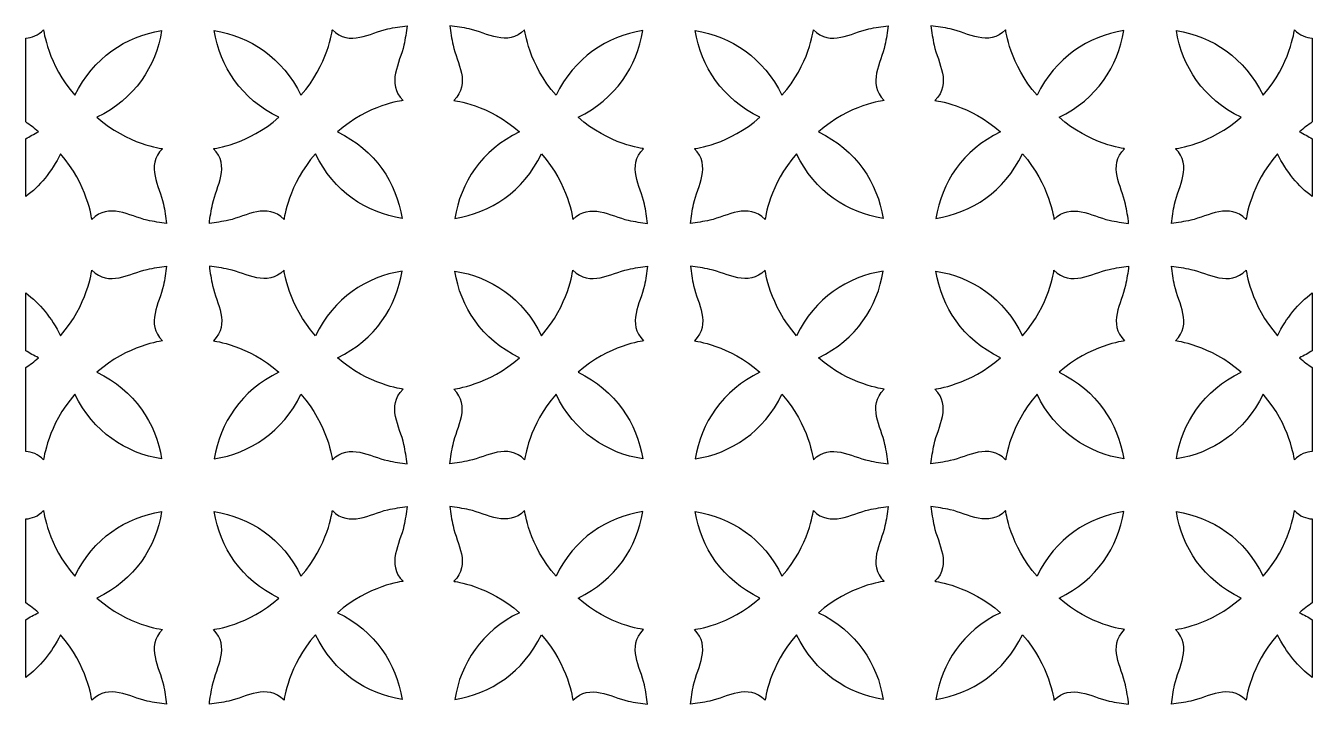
# Model space of a CAD drawing. Header units: centimetres. Extents: x 22.7 to 26.4, y -8.6 to 8.4.
# Drawn here: x 22.663 to 26.427, y -2.008 to -0.022 of the extents above; entities that cross this region are included whole.
import ezdxf

# ---------------------------------------------------------------- set-up
doc = ezdxf.new("R2010")
doc.units = ezdxf.units.CM
doc.header["$MEASUREMENT"] = 0
doc.layers.add('layer 1', color=7, linetype='Continuous')

msp = doc.modelspace()

# ---------------------------------------------------------------- linework, layer by layer
at = {"layer": 'layer 1', "color": 250, "lineweight": 30}
for points, knots in [([(22.6634, -0.058), (22.6634, -0.13978), (22.6634, -0.22157), (22.6634, -0.30336), (22.6634, -0.30336), (22.67582, -0.31187), (22.68828, -0.32149), (22.70047, -0.33238), (22.70047, -0.33238), (22.68743, -0.33867), (22.67508, -0.34557), (22.6634, -0.35297), (22.6634, -0.35297), (22.6634, -0.40935), (22.6634, -0.46572), (22.6634, -0.52209), (22.6634, -0.52209), (22.70437, -0.49121), (22.73939, -0.44963), (22.76492, -0.39682), (22.76492, -0.39682), (22.84429, -0.48573), (22.85678, -0.58853), (22.85678, -0.58853), (22.85678, -0.58853), (22.90716, -0.53816), (22.96579, -0.57937), (23.01882, -0.591), (23.01882, -0.591), (23.03728, -0.59506), (23.05724, -0.59811), (23.07544, -0.60037), (23.07544, -0.60037), (23.07318, -0.58217), (23.07011, -0.56221), (23.06607, -0.54375), (23.06607, -0.54375), (23.05443, -0.49072), (23.01322, -0.43211), (23.06359, -0.38172), (23.06359, -0.38172), (23.06359, -0.38172), (22.96079, -0.36923), (22.87187, -0.28985), (22.87187, -0.28985), (22.98275, -0.23627), (23.0441, -0.1409), (23.06099, -0.0363), (23.06099, -0.0363), (22.95638, -0.05318), (22.86102, -0.11454), (22.80744, -0.22541), (22.80744, -0.22541), (22.72806, -0.1365), (22.71556, -0.03369), (22.71556, -0.03369), (22.71556, -0.03369), (22.69892, -0.05034), (22.68135, -0.05699), (22.6634, -0.058)], [0, 0, 0, 0, 0.0625, 0.0625, 0.0625, 0.0625, 0.125, 0.125, 0.125, 0.125, 0.1875, 0.1875, 0.1875, 0.1875, 0.25, 0.25, 0.25, 0.25, 0.3125, 0.3125, 0.3125, 0.3125, 0.375, 0.375, 0.375, 0.375, 0.4375, 0.4375, 0.4375, 0.4375, 0.5, 0.5, 0.5, 0.5, 0.5625, 0.5625, 0.5625, 0.5625, 0.625, 0.625, 0.625, 0.625, 0.6875, 0.6875, 0.6875, 0.6875, 0.75, 0.75, 0.75, 0.75, 0.8125, 0.8125, 0.8125, 0.8125, 0.875, 0.875, 0.875, 0.875, 1, 1, 1, 1]), ([(23.76461, -0.58592), (23.74772, -0.48131), (23.68637, -0.38596), (23.57549, -0.33238), (23.57549, -0.33238), (23.6644, -0.253), (23.76722, -0.24051), (23.76722, -0.24051), (23.76722, -0.24051), (23.71683, -0.19013), (23.75805, -0.13151), (23.76968, -0.07846), (23.76968, -0.07846), (23.77374, -0.06001), (23.77678, -0.04005), (23.77905, -0.02185), (23.77905, -0.02185), (23.76085, -0.02411), (23.7409, -0.02717), (23.72245, -0.03122), (23.72245, -0.03122), (23.6694, -0.04286), (23.61078, -0.08407), (23.56041, -0.03369), (23.56041, -0.03369), (23.56041, -0.03369), (23.54791, -0.1365), (23.46854, -0.22541), (23.46854, -0.22541), (23.41494, -0.11454), (23.31959, -0.05318), (23.21497, -0.0363), (23.21497, -0.0363), (23.23187, -0.1409), (23.29322, -0.23627), (23.40409, -0.28985), (23.40409, -0.28985), (23.31518, -0.36923), (23.21238, -0.38172), (23.21238, -0.38172), (23.21238, -0.38172), (23.26275, -0.43211), (23.22154, -0.49072), (23.2099, -0.54375), (23.2099, -0.54375), (23.20586, -0.56221), (23.20279, -0.58217), (23.20053, -0.60037), (23.20053, -0.60037), (23.21873, -0.59811), (23.23869, -0.59506), (23.25715, -0.591), (23.25715, -0.591), (23.31018, -0.57937), (23.36881, -0.53816), (23.41918, -0.58853), (23.41918, -0.58853), (23.41918, -0.58853), (23.43169, -0.48573), (23.51105, -0.39682), (23.51105, -0.39682), (23.56464, -0.50768), (23.66, -0.56903), (23.76461, -0.58592)], [0, 0, 0, 0, 0.0588235, 0.0588235, 0.0588235, 0.0588235, 0.1176471, 0.1176471, 0.1176471, 0.1176471, 0.1764706, 0.1764706, 0.1764706, 0.1764706, 0.2352941, 0.2352941, 0.2352941, 0.2352941, 0.2941176, 0.2941176, 0.2941176, 0.2941176, 0.3529412, 0.3529412, 0.3529412, 0.3529412, 0.4117647, 0.4117647, 0.4117647, 0.4117647, 0.4705882, 0.4705882, 0.4705882, 0.4705882, 0.5294118, 0.5294118, 0.5294118, 0.5294118, 0.5882353, 0.5882353, 0.5882353, 0.5882353, 0.6470588, 0.6470588, 0.6470588, 0.6470588, 0.7058824, 0.7058824, 0.7058824, 0.7058824, 0.7647059, 0.7647059, 0.7647059, 0.7647059, 0.8235294, 0.8235294, 0.8235294, 0.8235294, 0.8823529, 0.8823529, 0.8823529, 0.8823529, 1, 1, 1, 1]), ([(23.9186, -0.58592), (23.93549, -0.48131), (23.99684, -0.38596), (24.10771, -0.33238), (24.10771, -0.33238), (24.0188, -0.253), (23.91599, -0.24051), (23.91599, -0.24051), (23.91599, -0.24051), (23.96636, -0.19013), (23.92516, -0.13151), (23.91352, -0.07846), (23.91352, -0.07846), (23.90947, -0.06001), (23.90642, -0.04005), (23.90416, -0.02185), (23.90416, -0.02185), (23.92235, -0.02411), (23.94231, -0.02717), (23.96076, -0.03122), (23.96076, -0.03122), (24.0138, -0.04286), (24.07243, -0.08407), (24.1228, -0.03369), (24.1228, -0.03369), (24.1228, -0.03369), (24.1353, -0.1365), (24.21468, -0.22541), (24.21468, -0.22541), (24.26825, -0.11454), (24.36362, -0.05318), (24.46823, -0.0363), (24.46823, -0.0363), (24.45134, -0.1409), (24.38999, -0.23627), (24.27911, -0.28985), (24.27911, -0.28985), (24.36803, -0.36923), (24.47083, -0.38172), (24.47083, -0.38172), (24.47083, -0.38172), (24.42045, -0.43211), (24.46167, -0.49072), (24.4733, -0.54375), (24.4733, -0.54375), (24.47735, -0.56221), (24.48042, -0.58217), (24.48267, -0.60037), (24.48267, -0.60037), (24.46446, -0.59811), (24.44452, -0.59506), (24.42606, -0.591), (24.42606, -0.591), (24.37302, -0.57937), (24.31439, -0.53816), (24.26402, -0.58853), (24.26402, -0.58853), (24.26402, -0.58853), (24.25152, -0.48573), (24.17216, -0.39682), (24.17216, -0.39682), (24.11857, -0.50768), (24.02321, -0.56903), (23.9186, -0.58592)], [0, 0, 0, 0, 0.0588235, 0.0588235, 0.0588235, 0.0588235, 0.1176471, 0.1176471, 0.1176471, 0.1176471, 0.1764706, 0.1764706, 0.1764706, 0.1764706, 0.2352941, 0.2352941, 0.2352941, 0.2352941, 0.2941176, 0.2941176, 0.2941176, 0.2941176, 0.3529412, 0.3529412, 0.3529412, 0.3529412, 0.4117647, 0.4117647, 0.4117647, 0.4117647, 0.4705882, 0.4705882, 0.4705882, 0.4705882, 0.5294118, 0.5294118, 0.5294118, 0.5294118, 0.5882353, 0.5882353, 0.5882353, 0.5882353, 0.6470588, 0.6470588, 0.6470588, 0.6470588, 0.7058824, 0.7058824, 0.7058824, 0.7058824, 0.7647059, 0.7647059, 0.7647059, 0.7647059, 0.8235294, 0.8235294, 0.8235294, 0.8235294, 0.8823529, 0.8823529, 0.8823529, 0.8823529, 1, 1, 1, 1]), ([(25.17185, -0.58592), (25.15495, -0.48131), (25.09361, -0.38596), (24.98274, -0.33238), (24.98274, -0.33238), (25.07164, -0.253), (25.17446, -0.24051), (25.17446, -0.24051), (25.17446, -0.24051), (25.12407, -0.19013), (25.16529, -0.13151), (25.17693, -0.07846), (25.17693, -0.07846), (25.18098, -0.06001), (25.18402, -0.04005), (25.18629, -0.02185), (25.18629, -0.02185), (25.16808, -0.02411), (25.14814, -0.02717), (25.12967, -0.03122), (25.12967, -0.03122), (25.07664, -0.04286), (25.01802, -0.08407), (24.96764, -0.03369), (24.96764, -0.03369), (24.96764, -0.03369), (24.95514, -0.1365), (24.87577, -0.22541), (24.87577, -0.22541), (24.82219, -0.11454), (24.72683, -0.05318), (24.62221, -0.0363), (24.62221, -0.0363), (24.6391, -0.1409), (24.70046, -0.23627), (24.81132, -0.28985), (24.81132, -0.28985), (24.72242, -0.36923), (24.61961, -0.38172), (24.61961, -0.38172), (24.61961, -0.38172), (24.66999, -0.43211), (24.62878, -0.49072), (24.61714, -0.54375), (24.61714, -0.54375), (24.61308, -0.56221), (24.61003, -0.58217), (24.60776, -0.60037), (24.60776, -0.60037), (24.62597, -0.59811), (24.64592, -0.59506), (24.66438, -0.591), (24.66438, -0.591), (24.71742, -0.57937), (24.77604, -0.53816), (24.82643, -0.58853), (24.82643, -0.58853), (24.82643, -0.58853), (24.83891, -0.48573), (24.91829, -0.39682), (24.91829, -0.39682), (24.97187, -0.50768), (25.06723, -0.56903), (25.17185, -0.58592)], [0, 0, 0, 0, 0.0588235, 0.0588235, 0.0588235, 0.0588235, 0.1176471, 0.1176471, 0.1176471, 0.1176471, 0.1764706, 0.1764706, 0.1764706, 0.1764706, 0.2352941, 0.2352941, 0.2352941, 0.2352941, 0.2941176, 0.2941176, 0.2941176, 0.2941176, 0.3529412, 0.3529412, 0.3529412, 0.3529412, 0.4117647, 0.4117647, 0.4117647, 0.4117647, 0.4705882, 0.4705882, 0.4705882, 0.4705882, 0.5294118, 0.5294118, 0.5294118, 0.5294118, 0.5882353, 0.5882353, 0.5882353, 0.5882353, 0.6470588, 0.6470588, 0.6470588, 0.6470588, 0.7058824, 0.7058824, 0.7058824, 0.7058824, 0.7647059, 0.7647059, 0.7647059, 0.7647059, 0.8235294, 0.8235294, 0.8235294, 0.8235294, 0.8823529, 0.8823529, 0.8823529, 0.8823529, 1, 1, 1, 1]), ([(25.32583, -0.58592), (25.34272, -0.48131), (25.40408, -0.38596), (25.51494, -0.33238), (25.51494, -0.33238), (25.42604, -0.253), (25.32323, -0.24051), (25.32323, -0.24051), (25.32323, -0.24051), (25.3736, -0.19013), (25.3324, -0.13151), (25.32076, -0.07846), (25.32076, -0.07846), (25.31671, -0.06001), (25.31366, -0.04005), (25.31139, -0.02185), (25.31139, -0.02185), (25.3296, -0.02411), (25.34954, -0.02717), (25.368, -0.03122), (25.368, -0.03122), (25.42104, -0.04286), (25.47965, -0.08407), (25.53004, -0.03369), (25.53004, -0.03369), (25.53004, -0.03369), (25.54254, -0.1365), (25.6219, -0.22541), (25.6219, -0.22541), (25.67549, -0.11454), (25.77086, -0.05318), (25.87546, -0.0363), (25.87546, -0.0363), (25.85858, -0.1409), (25.79722, -0.23627), (25.68635, -0.28985), (25.68635, -0.28985), (25.77526, -0.36923), (25.87806, -0.38172), (25.87806, -0.38172), (25.87806, -0.38172), (25.82769, -0.43211), (25.86889, -0.49072), (25.88054, -0.54375), (25.88054, -0.54375), (25.88459, -0.56221), (25.88764, -0.58217), (25.88992, -0.60037), (25.88992, -0.60037), (25.87171, -0.59811), (25.85175, -0.59506), (25.8333, -0.591), (25.8333, -0.591), (25.78026, -0.57937), (25.72163, -0.53816), (25.67126, -0.58853), (25.67126, -0.58853), (25.67126, -0.58853), (25.65876, -0.48573), (25.57939, -0.39682), (25.57939, -0.39682), (25.52581, -0.50768), (25.43045, -0.56903), (25.32583, -0.58592)], [0, 0, 0, 0, 0.0588235, 0.0588235, 0.0588235, 0.0588235, 0.1176471, 0.1176471, 0.1176471, 0.1176471, 0.1764706, 0.1764706, 0.1764706, 0.1764706, 0.2352941, 0.2352941, 0.2352941, 0.2352941, 0.2941176, 0.2941176, 0.2941176, 0.2941176, 0.3529412, 0.3529412, 0.3529412, 0.3529412, 0.4117647, 0.4117647, 0.4117647, 0.4117647, 0.4705882, 0.4705882, 0.4705882, 0.4705882, 0.5294118, 0.5294118, 0.5294118, 0.5294118, 0.5882353, 0.5882353, 0.5882353, 0.5882353, 0.6470588, 0.6470588, 0.6470588, 0.6470588, 0.7058824, 0.7058824, 0.7058824, 0.7058824, 0.7647059, 0.7647059, 0.7647059, 0.7647059, 0.8235294, 0.8235294, 0.8235294, 0.8235294, 0.8823529, 0.8823529, 0.8823529, 0.8823529, 1, 1, 1, 1]), ([(26.42704, -0.5221), (26.42704, -0.46573), (26.42704, -0.40935), (26.42704, -0.35298), (26.42704, -0.35298), (26.41536, -0.34557), (26.40302, -0.33867), (26.38998, -0.33238), (26.38998, -0.33238), (26.40217, -0.32149), (26.41462, -0.31186), (26.42704, -0.30335), (26.42704, -0.30335), (26.42704, -0.22157), (26.42704, -0.13978), (26.42704, -0.058), (26.42704, -0.058), (26.40908, -0.05699), (26.39153, -0.05034), (26.37488, -0.03369), (26.37488, -0.03369), (26.37488, -0.03369), (26.36238, -0.1365), (26.28301, -0.22541), (26.28301, -0.22541), (26.22942, -0.11454), (26.13405, -0.05318), (26.02945, -0.0363), (26.02945, -0.0363), (26.04634, -0.1409), (26.1077, -0.23627), (26.21856, -0.28985), (26.21856, -0.28985), (26.12966, -0.36923), (26.02684, -0.38172), (26.02684, -0.38172), (26.02684, -0.38172), (26.07723, -0.43211), (26.03601, -0.49072), (26.02438, -0.54375), (26.02438, -0.54375), (26.02032, -0.56221), (26.01727, -0.58217), (26.015, -0.60037), (26.015, -0.60037), (26.03321, -0.59811), (26.05316, -0.59506), (26.07161, -0.591), (26.07161, -0.591), (26.12466, -0.57937), (26.18328, -0.53816), (26.23365, -0.58853), (26.23365, -0.58853), (26.23365, -0.58853), (26.24616, -0.48573), (26.32553, -0.39682), (26.32553, -0.39682), (26.35105, -0.44964), (26.38606, -0.49121), (26.42704, -0.5221)], [0, 0, 0, 0, 0.0625, 0.0625, 0.0625, 0.0625, 0.125, 0.125, 0.125, 0.125, 0.1875, 0.1875, 0.1875, 0.1875, 0.25, 0.25, 0.25, 0.25, 0.3125, 0.3125, 0.3125, 0.3125, 0.375, 0.375, 0.375, 0.375, 0.4375, 0.4375, 0.4375, 0.4375, 0.5, 0.5, 0.5, 0.5, 0.5625, 0.5625, 0.5625, 0.5625, 0.625, 0.625, 0.625, 0.625, 0.6875, 0.6875, 0.6875, 0.6875, 0.75, 0.75, 0.75, 0.75, 0.8125, 0.8125, 0.8125, 0.8125, 0.875, 0.875, 0.875, 0.875, 1, 1, 1, 1]), ([(22.6634, -0.80376), (22.6634, -0.86013), (22.6634, -0.91651), (22.6634, -0.97289), (22.6634, -0.97289), (22.67508, -0.98028), (22.68743, -0.98718), (22.70047, -0.99347), (22.70047, -0.99347), (22.68828, -1.00437), (22.67582, -1.01398), (22.6634, -1.0225), (22.6634, -1.0225), (22.6634, -1.10428), (22.6634, -1.18606), (22.6634, -1.26785), (22.6634, -1.26785), (22.68135, -1.26887), (22.69892, -1.2755), (22.71556, -1.29216), (22.71556, -1.29216), (22.71556, -1.29216), (22.72806, -1.18935), (22.80744, -1.10043), (22.80744, -1.10043), (22.86102, -1.21131), (22.95638, -1.27266), (23.06099, -1.28955), (23.06099, -1.28955), (23.0441, -1.18495), (22.98275, -1.08958), (22.87187, -1.036), (22.87187, -1.036), (22.96079, -0.95663), (23.06359, -0.94413), (23.06359, -0.94413), (23.06359, -0.94413), (23.01322, -0.89375), (23.05443, -0.83513), (23.06607, -0.78209), (23.06607, -0.78209), (23.07011, -0.76364), (23.07318, -0.74369), (23.07544, -0.72547), (23.07544, -0.72547), (23.05724, -0.72775), (23.03728, -0.7308), (23.01882, -0.73485), (23.01882, -0.73485), (22.96579, -0.74648), (22.90716, -0.7877), (22.85678, -0.73732), (22.85678, -0.73732), (22.85678, -0.73732), (22.84429, -0.84012), (22.76492, -0.92904), (22.76492, -0.92904), (22.73939, -0.87621), (22.70437, -0.83464), (22.6634, -0.80376)], [0, 0, 0, 0, 0.0625, 0.0625, 0.0625, 0.0625, 0.125, 0.125, 0.125, 0.125, 0.1875, 0.1875, 0.1875, 0.1875, 0.25, 0.25, 0.25, 0.25, 0.3125, 0.3125, 0.3125, 0.3125, 0.375, 0.375, 0.375, 0.375, 0.4375, 0.4375, 0.4375, 0.4375, 0.5, 0.5, 0.5, 0.5, 0.5625, 0.5625, 0.5625, 0.5625, 0.625, 0.625, 0.625, 0.625, 0.6875, 0.6875, 0.6875, 0.6875, 0.75, 0.75, 0.75, 0.75, 0.8125, 0.8125, 0.8125, 0.8125, 0.875, 0.875, 0.875, 0.875, 1, 1, 1, 1]), ([(23.76461, -0.73992), (23.74772, -0.84453), (23.68637, -0.9399), (23.57549, -0.99347), (23.57549, -0.99347), (23.6644, -1.07284), (23.76722, -1.08535), (23.76722, -1.08535), (23.76722, -1.08535), (23.71683, -1.13572), (23.75805, -1.19435), (23.76968, -1.24738), (23.76968, -1.24738), (23.77374, -1.26584), (23.77678, -1.2858), (23.77905, -1.304), (23.77905, -1.304), (23.76085, -1.30174), (23.7409, -1.29868), (23.72245, -1.29463), (23.72245, -1.29463), (23.6694, -1.28299), (23.61078, -1.24179), (23.56041, -1.29216), (23.56041, -1.29216), (23.56041, -1.29216), (23.54791, -1.18935), (23.46854, -1.10043), (23.46854, -1.10043), (23.41494, -1.21131), (23.31959, -1.27266), (23.21497, -1.28955), (23.21497, -1.28955), (23.23187, -1.18495), (23.29322, -1.08958), (23.40409, -1.036), (23.40409, -1.036), (23.31518, -0.95663), (23.21238, -0.94413), (23.21238, -0.94413), (23.21238, -0.94413), (23.26275, -0.89375), (23.22154, -0.83513), (23.2099, -0.78209), (23.2099, -0.78209), (23.20586, -0.76364), (23.20279, -0.74369), (23.20053, -0.72547), (23.20053, -0.72547), (23.21873, -0.72775), (23.23869, -0.7308), (23.25715, -0.73485), (23.25715, -0.73485), (23.31018, -0.74648), (23.36881, -0.7877), (23.41918, -0.73732), (23.41918, -0.73732), (23.41918, -0.73732), (23.43169, -0.84012), (23.51105, -0.92904), (23.51105, -0.92904), (23.56464, -0.81816), (23.66, -0.75682), (23.76461, -0.73992)], [0, 0, 0, 0, 0.0588235, 0.0588235, 0.0588235, 0.0588235, 0.1176471, 0.1176471, 0.1176471, 0.1176471, 0.1764706, 0.1764706, 0.1764706, 0.1764706, 0.2352941, 0.2352941, 0.2352941, 0.2352941, 0.2941176, 0.2941176, 0.2941176, 0.2941176, 0.3529412, 0.3529412, 0.3529412, 0.3529412, 0.4117647, 0.4117647, 0.4117647, 0.4117647, 0.4705882, 0.4705882, 0.4705882, 0.4705882, 0.5294118, 0.5294118, 0.5294118, 0.5294118, 0.5882353, 0.5882353, 0.5882353, 0.5882353, 0.6470588, 0.6470588, 0.6470588, 0.6470588, 0.7058824, 0.7058824, 0.7058824, 0.7058824, 0.7647059, 0.7647059, 0.7647059, 0.7647059, 0.8235294, 0.8235294, 0.8235294, 0.8235294, 0.8823529, 0.8823529, 0.8823529, 0.8823529, 1, 1, 1, 1]), ([(23.9186, -0.73992), (23.93549, -0.84453), (23.99684, -0.9399), (24.10771, -0.99347), (24.10771, -0.99347), (24.0188, -1.07284), (23.91599, -1.08535), (23.91599, -1.08535), (23.91599, -1.08535), (23.96636, -1.13572), (23.92516, -1.19435), (23.91352, -1.24738), (23.91352, -1.24738), (23.90947, -1.26584), (23.90642, -1.2858), (23.90416, -1.304), (23.90416, -1.304), (23.92235, -1.30174), (23.94231, -1.29868), (23.96076, -1.29463), (23.96076, -1.29463), (24.0138, -1.28299), (24.07243, -1.24179), (24.1228, -1.29216), (24.1228, -1.29216), (24.1228, -1.29216), (24.1353, -1.18935), (24.21468, -1.10043), (24.21468, -1.10043), (24.26825, -1.21131), (24.36362, -1.27266), (24.46823, -1.28955), (24.46823, -1.28955), (24.45134, -1.18495), (24.38999, -1.08958), (24.27911, -1.036), (24.27911, -1.036), (24.36803, -0.95663), (24.47083, -0.94413), (24.47083, -0.94413), (24.47083, -0.94413), (24.42045, -0.89375), (24.46167, -0.83513), (24.4733, -0.78209), (24.4733, -0.78209), (24.47735, -0.76364), (24.48042, -0.74369), (24.48267, -0.72547), (24.48267, -0.72547), (24.46446, -0.72775), (24.44452, -0.7308), (24.42606, -0.73485), (24.42606, -0.73485), (24.37302, -0.74648), (24.31439, -0.7877), (24.26402, -0.73732), (24.26402, -0.73732), (24.26402, -0.73732), (24.25152, -0.84012), (24.17216, -0.92904), (24.17216, -0.92904), (24.11857, -0.81816), (24.02321, -0.75682), (23.9186, -0.73992)], [0, 0, 0, 0, 0.0588235, 0.0588235, 0.0588235, 0.0588235, 0.1176471, 0.1176471, 0.1176471, 0.1176471, 0.1764706, 0.1764706, 0.1764706, 0.1764706, 0.2352941, 0.2352941, 0.2352941, 0.2352941, 0.2941176, 0.2941176, 0.2941176, 0.2941176, 0.3529412, 0.3529412, 0.3529412, 0.3529412, 0.4117647, 0.4117647, 0.4117647, 0.4117647, 0.4705882, 0.4705882, 0.4705882, 0.4705882, 0.5294118, 0.5294118, 0.5294118, 0.5294118, 0.5882353, 0.5882353, 0.5882353, 0.5882353, 0.6470588, 0.6470588, 0.6470588, 0.6470588, 0.7058824, 0.7058824, 0.7058824, 0.7058824, 0.7647059, 0.7647059, 0.7647059, 0.7647059, 0.8235294, 0.8235294, 0.8235294, 0.8235294, 0.8823529, 0.8823529, 0.8823529, 0.8823529, 1, 1, 1, 1]), ([(25.17185, -0.73992), (25.15495, -0.84453), (25.09361, -0.9399), (24.98274, -0.99347), (24.98274, -0.99347), (25.07164, -1.07284), (25.17446, -1.08535), (25.17446, -1.08535), (25.17446, -1.08535), (25.12407, -1.13572), (25.16529, -1.19435), (25.17693, -1.24738), (25.17693, -1.24738), (25.18098, -1.26584), (25.18402, -1.2858), (25.18629, -1.304), (25.18629, -1.304), (25.16808, -1.30174), (25.14814, -1.29868), (25.12967, -1.29463), (25.12967, -1.29463), (25.07664, -1.28299), (25.01802, -1.24179), (24.96764, -1.29216), (24.96764, -1.29216), (24.96764, -1.29216), (24.95514, -1.18935), (24.87577, -1.10043), (24.87577, -1.10043), (24.82219, -1.21131), (24.72683, -1.27266), (24.62221, -1.28955), (24.62221, -1.28955), (24.6391, -1.18495), (24.70046, -1.08958), (24.81132, -1.036), (24.81132, -1.036), (24.72242, -0.95663), (24.61961, -0.94413), (24.61961, -0.94413), (24.61961, -0.94413), (24.66999, -0.89375), (24.62878, -0.83513), (24.61714, -0.78209), (24.61714, -0.78209), (24.61308, -0.76364), (24.61003, -0.74369), (24.60776, -0.72547), (24.60776, -0.72547), (24.62597, -0.72775), (24.64592, -0.7308), (24.66438, -0.73485), (24.66438, -0.73485), (24.71742, -0.74648), (24.77604, -0.7877), (24.82643, -0.73732), (24.82643, -0.73732), (24.82643, -0.73732), (24.83891, -0.84012), (24.91829, -0.92904), (24.91829, -0.92904), (24.97187, -0.81816), (25.06723, -0.75682), (25.17185, -0.73992)], [0, 0, 0, 0, 0.0588235, 0.0588235, 0.0588235, 0.0588235, 0.1176471, 0.1176471, 0.1176471, 0.1176471, 0.1764706, 0.1764706, 0.1764706, 0.1764706, 0.2352941, 0.2352941, 0.2352941, 0.2352941, 0.2941176, 0.2941176, 0.2941176, 0.2941176, 0.3529412, 0.3529412, 0.3529412, 0.3529412, 0.4117647, 0.4117647, 0.4117647, 0.4117647, 0.4705882, 0.4705882, 0.4705882, 0.4705882, 0.5294118, 0.5294118, 0.5294118, 0.5294118, 0.5882353, 0.5882353, 0.5882353, 0.5882353, 0.6470588, 0.6470588, 0.6470588, 0.6470588, 0.7058824, 0.7058824, 0.7058824, 0.7058824, 0.7647059, 0.7647059, 0.7647059, 0.7647059, 0.8235294, 0.8235294, 0.8235294, 0.8235294, 0.8823529, 0.8823529, 0.8823529, 0.8823529, 1, 1, 1, 1]), ([(25.32583, -0.73992), (25.34272, -0.84453), (25.40408, -0.9399), (25.51494, -0.99347), (25.51494, -0.99347), (25.42604, -1.07284), (25.32323, -1.08535), (25.32323, -1.08535), (25.32323, -1.08535), (25.3736, -1.13572), (25.3324, -1.19435), (25.32076, -1.24738), (25.32076, -1.24738), (25.31671, -1.26584), (25.31366, -1.2858), (25.31139, -1.304), (25.31139, -1.304), (25.3296, -1.30174), (25.34954, -1.29868), (25.368, -1.29463), (25.368, -1.29463), (25.42104, -1.28299), (25.47965, -1.24179), (25.53004, -1.29216), (25.53004, -1.29216), (25.53004, -1.29216), (25.54254, -1.18935), (25.6219, -1.10043), (25.6219, -1.10043), (25.67549, -1.21131), (25.77086, -1.27266), (25.87546, -1.28955), (25.87546, -1.28955), (25.85858, -1.18495), (25.79722, -1.08958), (25.68635, -1.036), (25.68635, -1.036), (25.77526, -0.95663), (25.87806, -0.94413), (25.87806, -0.94413), (25.87806, -0.94413), (25.82769, -0.89375), (25.86889, -0.83513), (25.88054, -0.78209), (25.88054, -0.78209), (25.88459, -0.76364), (25.88764, -0.74369), (25.88992, -0.72547), (25.88992, -0.72547), (25.87171, -0.72775), (25.85175, -0.7308), (25.8333, -0.73485), (25.8333, -0.73485), (25.78026, -0.74648), (25.72163, -0.7877), (25.67126, -0.73732), (25.67126, -0.73732), (25.67126, -0.73732), (25.65876, -0.84012), (25.57939, -0.92904), (25.57939, -0.92904), (25.52581, -0.81816), (25.43045, -0.75682), (25.32583, -0.73992)], [0, 0, 0, 0, 0.0588235, 0.0588235, 0.0588235, 0.0588235, 0.1176471, 0.1176471, 0.1176471, 0.1176471, 0.1764706, 0.1764706, 0.1764706, 0.1764706, 0.2352941, 0.2352941, 0.2352941, 0.2352941, 0.2941176, 0.2941176, 0.2941176, 0.2941176, 0.3529412, 0.3529412, 0.3529412, 0.3529412, 0.4117647, 0.4117647, 0.4117647, 0.4117647, 0.4705882, 0.4705882, 0.4705882, 0.4705882, 0.5294118, 0.5294118, 0.5294118, 0.5294118, 0.5882353, 0.5882353, 0.5882353, 0.5882353, 0.6470588, 0.6470588, 0.6470588, 0.6470588, 0.7058824, 0.7058824, 0.7058824, 0.7058824, 0.7647059, 0.7647059, 0.7647059, 0.7647059, 0.8235294, 0.8235294, 0.8235294, 0.8235294, 0.8823529, 0.8823529, 0.8823529, 0.8823529, 1, 1, 1, 1]), ([(26.42704, -1.26785), (26.42704, -1.18606), (26.42704, -1.10428), (26.42704, -1.0225), (26.42704, -1.0225), (26.41462, -1.01399), (26.40217, -1.00437), (26.38998, -0.99347), (26.38998, -0.99347), (26.40302, -0.98717), (26.41536, -0.98028), (26.42704, -0.97288), (26.42704, -0.97288), (26.42704, -0.91651), (26.42704, -0.86013), (26.42704, -0.80375), (26.42704, -0.80375), (26.38606, -0.83464), (26.35105, -0.87621), (26.32553, -0.92904), (26.32553, -0.92904), (26.24616, -0.84012), (26.23365, -0.73732), (26.23365, -0.73732), (26.23365, -0.73732), (26.18328, -0.7877), (26.12466, -0.74648), (26.07161, -0.73485), (26.07161, -0.73485), (26.05316, -0.7308), (26.03321, -0.72775), (26.015, -0.72547), (26.015, -0.72547), (26.01727, -0.74369), (26.02032, -0.76364), (26.02438, -0.78209), (26.02438, -0.78209), (26.03601, -0.83513), (26.07723, -0.89375), (26.02684, -0.94413), (26.02684, -0.94413), (26.02684, -0.94413), (26.12966, -0.95663), (26.21856, -1.036), (26.21856, -1.036), (26.1077, -1.08958), (26.04634, -1.18495), (26.02945, -1.28955), (26.02945, -1.28955), (26.13405, -1.27266), (26.22942, -1.21131), (26.28301, -1.10043), (26.28301, -1.10043), (26.36238, -1.18935), (26.37488, -1.29216), (26.37488, -1.29216), (26.37488, -1.29216), (26.39153, -1.2755), (26.40908, -1.26887), (26.42704, -1.26785)], [0, 0, 0, 0, 0.0625, 0.0625, 0.0625, 0.0625, 0.125, 0.125, 0.125, 0.125, 0.1875, 0.1875, 0.1875, 0.1875, 0.25, 0.25, 0.25, 0.25, 0.3125, 0.3125, 0.3125, 0.3125, 0.375, 0.375, 0.375, 0.375, 0.4375, 0.4375, 0.4375, 0.4375, 0.5, 0.5, 0.5, 0.5, 0.5625, 0.5625, 0.5625, 0.5625, 0.625, 0.625, 0.625, 0.625, 0.6875, 0.6875, 0.6875, 0.6875, 0.75, 0.75, 0.75, 0.75, 0.8125, 0.8125, 0.8125, 0.8125, 0.875, 0.875, 0.875, 0.875, 1, 1, 1, 1]), ([(23.76461, -1.99317), (23.74772, -1.88856), (23.68637, -1.79321), (23.57549, -1.73962), (23.57549, -1.73962), (23.6644, -1.66025), (23.76722, -1.64775), (23.76722, -1.64775), (23.76722, -1.64775), (23.71683, -1.59737), (23.75805, -1.53874), (23.76968, -1.4857), (23.76968, -1.4857), (23.77374, -1.46725), (23.77678, -1.44729), (23.77905, -1.4291), (23.77905, -1.4291), (23.76085, -1.43136), (23.7409, -1.43441), (23.72245, -1.43847), (23.72245, -1.43847), (23.6694, -1.4501), (23.61078, -1.49131), (23.56041, -1.44094), (23.56041, -1.44094), (23.56041, -1.44094), (23.54791, -1.54374), (23.46854, -1.63265), (23.46854, -1.63265), (23.41494, -1.52178), (23.31959, -1.46043), (23.21497, -1.44354), (23.21497, -1.44354), (23.23187, -1.54815), (23.29322, -1.64351), (23.40409, -1.6971), (23.40409, -1.6971), (23.31518, -1.77647), (23.21238, -1.78896), (23.21238, -1.78896), (23.21238, -1.78896), (23.26275, -1.83935), (23.22154, -1.89797), (23.2099, -1.951), (23.2099, -1.951), (23.20586, -1.96946), (23.20279, -1.98942), (23.20053, -2.00761), (23.20053, -2.00761), (23.21873, -2.00536), (23.23869, -2.00229), (23.25715, -1.99824), (23.25715, -1.99824), (23.31018, -1.98662), (23.36881, -1.9454), (23.41918, -1.99577), (23.41918, -1.99577), (23.41918, -1.99577), (23.43169, -1.89297), (23.51105, -1.80406), (23.51105, -1.80406), (23.56464, -1.91493), (23.66, -1.97628), (23.76461, -1.99317)], [0, 0, 0, 0, 0.0588235, 0.0588235, 0.0588235, 0.0588235, 0.1176471, 0.1176471, 0.1176471, 0.1176471, 0.1764706, 0.1764706, 0.1764706, 0.1764706, 0.2352941, 0.2352941, 0.2352941, 0.2352941, 0.2941176, 0.2941176, 0.2941176, 0.2941176, 0.3529412, 0.3529412, 0.3529412, 0.3529412, 0.4117647, 0.4117647, 0.4117647, 0.4117647, 0.4705882, 0.4705882, 0.4705882, 0.4705882, 0.5294118, 0.5294118, 0.5294118, 0.5294118, 0.5882353, 0.5882353, 0.5882353, 0.5882353, 0.6470588, 0.6470588, 0.6470588, 0.6470588, 0.7058824, 0.7058824, 0.7058824, 0.7058824, 0.7647059, 0.7647059, 0.7647059, 0.7647059, 0.8235294, 0.8235294, 0.8235294, 0.8235294, 0.8823529, 0.8823529, 0.8823529, 0.8823529, 1, 1, 1, 1]), ([(23.9186, -1.99317), (23.93549, -1.88856), (23.99684, -1.79321), (24.10771, -1.73962), (24.10771, -1.73962), (24.0188, -1.66025), (23.91599, -1.64775), (23.91599, -1.64775), (23.91599, -1.64775), (23.96636, -1.59737), (23.92516, -1.53874), (23.91352, -1.4857), (23.91352, -1.4857), (23.90947, -1.46725), (23.90642, -1.44729), (23.90416, -1.4291), (23.90416, -1.4291), (23.92235, -1.43136), (23.94231, -1.43441), (23.96076, -1.43847), (23.96076, -1.43847), (24.0138, -1.4501), (24.07243, -1.49131), (24.1228, -1.44094), (24.1228, -1.44094), (24.1228, -1.44094), (24.1353, -1.54374), (24.21468, -1.63265), (24.21468, -1.63265), (24.26825, -1.52178), (24.36362, -1.46043), (24.46823, -1.44354), (24.46823, -1.44354), (24.45134, -1.54815), (24.38999, -1.64351), (24.27911, -1.6971), (24.27911, -1.6971), (24.36803, -1.77647), (24.47083, -1.78896), (24.47083, -1.78896), (24.47083, -1.78896), (24.42045, -1.83935), (24.46167, -1.89797), (24.4733, -1.951), (24.4733, -1.951), (24.47735, -1.96946), (24.48042, -1.98942), (24.48267, -2.00761), (24.48267, -2.00761), (24.46446, -2.00536), (24.44452, -2.00229), (24.42606, -1.99824), (24.42606, -1.99824), (24.37302, -1.98662), (24.31439, -1.9454), (24.26402, -1.99577), (24.26402, -1.99577), (24.26402, -1.99577), (24.25152, -1.89297), (24.17216, -1.80406), (24.17216, -1.80406), (24.11857, -1.91493), (24.02321, -1.97628), (23.9186, -1.99317)], [0, 0, 0, 0, 0.0588235, 0.0588235, 0.0588235, 0.0588235, 0.1176471, 0.1176471, 0.1176471, 0.1176471, 0.1764706, 0.1764706, 0.1764706, 0.1764706, 0.2352941, 0.2352941, 0.2352941, 0.2352941, 0.2941176, 0.2941176, 0.2941176, 0.2941176, 0.3529412, 0.3529412, 0.3529412, 0.3529412, 0.4117647, 0.4117647, 0.4117647, 0.4117647, 0.4705882, 0.4705882, 0.4705882, 0.4705882, 0.5294118, 0.5294118, 0.5294118, 0.5294118, 0.5882353, 0.5882353, 0.5882353, 0.5882353, 0.6470588, 0.6470588, 0.6470588, 0.6470588, 0.7058824, 0.7058824, 0.7058824, 0.7058824, 0.7647059, 0.7647059, 0.7647059, 0.7647059, 0.8235294, 0.8235294, 0.8235294, 0.8235294, 0.8823529, 0.8823529, 0.8823529, 0.8823529, 1, 1, 1, 1]), ([(25.17185, -1.99317), (25.15495, -1.88856), (25.09361, -1.79321), (24.98274, -1.73962), (24.98274, -1.73962), (25.07164, -1.66025), (25.17446, -1.64775), (25.17446, -1.64775), (25.17446, -1.64775), (25.12407, -1.59737), (25.16529, -1.53874), (25.17693, -1.4857), (25.17693, -1.4857), (25.18098, -1.46725), (25.18402, -1.44729), (25.18629, -1.4291), (25.18629, -1.4291), (25.16808, -1.43136), (25.14814, -1.43441), (25.12967, -1.43847), (25.12967, -1.43847), (25.07664, -1.4501), (25.01802, -1.49131), (24.96764, -1.44094), (24.96764, -1.44094), (24.96764, -1.44094), (24.95514, -1.54374), (24.87577, -1.63265), (24.87577, -1.63265), (24.82219, -1.52178), (24.72683, -1.46043), (24.62221, -1.44354), (24.62221, -1.44354), (24.6391, -1.54815), (24.70046, -1.64351), (24.81132, -1.6971), (24.81132, -1.6971), (24.72242, -1.77647), (24.61961, -1.78896), (24.61961, -1.78896), (24.61961, -1.78896), (24.66999, -1.83935), (24.62878, -1.89797), (24.61714, -1.951), (24.61714, -1.951), (24.61308, -1.96946), (24.61003, -1.98942), (24.60776, -2.00761), (24.60776, -2.00761), (24.62597, -2.00536), (24.64592, -2.00229), (24.66438, -1.99824), (24.66438, -1.99824), (24.71742, -1.98662), (24.77604, -1.9454), (24.82643, -1.99577), (24.82643, -1.99577), (24.82643, -1.99577), (24.83891, -1.89297), (24.91829, -1.80406), (24.91829, -1.80406), (24.97187, -1.91493), (25.06723, -1.97628), (25.17185, -1.99317)], [0, 0, 0, 0, 0.0588235, 0.0588235, 0.0588235, 0.0588235, 0.1176471, 0.1176471, 0.1176471, 0.1176471, 0.1764706, 0.1764706, 0.1764706, 0.1764706, 0.2352941, 0.2352941, 0.2352941, 0.2352941, 0.2941176, 0.2941176, 0.2941176, 0.2941176, 0.3529412, 0.3529412, 0.3529412, 0.3529412, 0.4117647, 0.4117647, 0.4117647, 0.4117647, 0.4705882, 0.4705882, 0.4705882, 0.4705882, 0.5294118, 0.5294118, 0.5294118, 0.5294118, 0.5882353, 0.5882353, 0.5882353, 0.5882353, 0.6470588, 0.6470588, 0.6470588, 0.6470588, 0.7058824, 0.7058824, 0.7058824, 0.7058824, 0.7647059, 0.7647059, 0.7647059, 0.7647059, 0.8235294, 0.8235294, 0.8235294, 0.8235294, 0.8823529, 0.8823529, 0.8823529, 0.8823529, 1, 1, 1, 1]), ([(25.32583, -1.99317), (25.34272, -1.88856), (25.40408, -1.79321), (25.51494, -1.73962), (25.51494, -1.73962), (25.42604, -1.66025), (25.32323, -1.64775), (25.32323, -1.64775), (25.32323, -1.64775), (25.3736, -1.59737), (25.3324, -1.53874), (25.32076, -1.4857), (25.32076, -1.4857), (25.31671, -1.46725), (25.31366, -1.44729), (25.31139, -1.4291), (25.31139, -1.4291), (25.3296, -1.43136), (25.34954, -1.43441), (25.368, -1.43847), (25.368, -1.43847), (25.42104, -1.4501), (25.47965, -1.49131), (25.53004, -1.44094), (25.53004, -1.44094), (25.53004, -1.44094), (25.54254, -1.54374), (25.6219, -1.63265), (25.6219, -1.63265), (25.67549, -1.52178), (25.77086, -1.46043), (25.87546, -1.44354), (25.87546, -1.44354), (25.85858, -1.54815), (25.79722, -1.64351), (25.68635, -1.6971), (25.68635, -1.6971), (25.77526, -1.77647), (25.87806, -1.78896), (25.87806, -1.78896), (25.87806, -1.78896), (25.82769, -1.83935), (25.86889, -1.89797), (25.88054, -1.951), (25.88054, -1.951), (25.88459, -1.96946), (25.88764, -1.98942), (25.88992, -2.00761), (25.88992, -2.00761), (25.87171, -2.00536), (25.85175, -2.00229), (25.8333, -1.99824), (25.8333, -1.99824), (25.78026, -1.98662), (25.72163, -1.9454), (25.67126, -1.99577), (25.67126, -1.99577), (25.67126, -1.99577), (25.65876, -1.89297), (25.57939, -1.80406), (25.57939, -1.80406), (25.52581, -1.91493), (25.43045, -1.97628), (25.32583, -1.99317)], [0, 0, 0, 0, 0.0588235, 0.0588235, 0.0588235, 0.0588235, 0.1176471, 0.1176471, 0.1176471, 0.1176471, 0.1764706, 0.1764706, 0.1764706, 0.1764706, 0.2352941, 0.2352941, 0.2352941, 0.2352941, 0.2941176, 0.2941176, 0.2941176, 0.2941176, 0.3529412, 0.3529412, 0.3529412, 0.3529412, 0.4117647, 0.4117647, 0.4117647, 0.4117647, 0.4705882, 0.4705882, 0.4705882, 0.4705882, 0.5294118, 0.5294118, 0.5294118, 0.5294118, 0.5882353, 0.5882353, 0.5882353, 0.5882353, 0.6470588, 0.6470588, 0.6470588, 0.6470588, 0.7058824, 0.7058824, 0.7058824, 0.7058824, 0.7647059, 0.7647059, 0.7647059, 0.7647059, 0.8235294, 0.8235294, 0.8235294, 0.8235294, 0.8823529, 0.8823529, 0.8823529, 0.8823529, 1, 1, 1, 1]), ([(22.6634, -1.46524), (22.6634, -1.54703), (22.6634, -1.62882), (22.6634, -1.71061), (22.6634, -1.71061), (22.67582, -1.71911), (22.68828, -1.72874), (22.70047, -1.73962), (22.70047, -1.73962), (22.68743, -1.74592), (22.67508, -1.75281), (22.6634, -1.76022), (22.6634, -1.76022), (22.6634, -1.8166), (22.6634, -1.87296), (22.6634, -1.92934), (22.6634, -1.92934), (22.70437, -1.89846), (22.73939, -1.85688), (22.76492, -1.80406), (22.76492, -1.80406), (22.84429, -1.89297), (22.85678, -1.99577), (22.85678, -1.99577), (22.85678, -1.99577), (22.90716, -1.9454), (22.96579, -1.98662), (23.01882, -1.99824), (23.01882, -1.99824), (23.03728, -2.00229), (23.05724, -2.00536), (23.07544, -2.00761), (23.07544, -2.00761), (23.07318, -1.98942), (23.07011, -1.96946), (23.06607, -1.951), (23.06607, -1.951), (23.05443, -1.89797), (23.01322, -1.83935), (23.06359, -1.78896), (23.06359, -1.78896), (23.06359, -1.78896), (22.96079, -1.77647), (22.87187, -1.6971), (22.87187, -1.6971), (22.98275, -1.64351), (23.0441, -1.54815), (23.06099, -1.44354), (23.06099, -1.44354), (22.95638, -1.46043), (22.86102, -1.52178), (22.80744, -1.63265), (22.80744, -1.63265), (22.72806, -1.54374), (22.71556, -1.44094), (22.71556, -1.44094), (22.71556, -1.44094), (22.69892, -1.45759), (22.68135, -1.46423), (22.6634, -1.46524)], [0, 0, 0, 0, 0.0625, 0.0625, 0.0625, 0.0625, 0.125, 0.125, 0.125, 0.125, 0.1875, 0.1875, 0.1875, 0.1875, 0.25, 0.25, 0.25, 0.25, 0.3125, 0.3125, 0.3125, 0.3125, 0.375, 0.375, 0.375, 0.375, 0.4375, 0.4375, 0.4375, 0.4375, 0.5, 0.5, 0.5, 0.5, 0.5625, 0.5625, 0.5625, 0.5625, 0.625, 0.625, 0.625, 0.625, 0.6875, 0.6875, 0.6875, 0.6875, 0.75, 0.75, 0.75, 0.75, 0.8125, 0.8125, 0.8125, 0.8125, 0.875, 0.875, 0.875, 0.875, 1, 1, 1, 1]), ([(26.42704, -1.92934), (26.42704, -1.87296), (26.42704, -1.8166), (26.42704, -1.76022), (26.42704, -1.76022), (26.41536, -1.75282), (26.40302, -1.74592), (26.38998, -1.73962), (26.38998, -1.73962), (26.40217, -1.72874), (26.41462, -1.71911), (26.42704, -1.71059), (26.42704, -1.71059), (26.42704, -1.62882), (26.42704, -1.54703), (26.42704, -1.46525), (26.42704, -1.46525), (26.40908, -1.46423), (26.39153, -1.45759), (26.37488, -1.44094), (26.37488, -1.44094), (26.37488, -1.44094), (26.36238, -1.54374), (26.28301, -1.63265), (26.28301, -1.63265), (26.22942, -1.52178), (26.13405, -1.46043), (26.02945, -1.44354), (26.02945, -1.44354), (26.04634, -1.54815), (26.1077, -1.64351), (26.21856, -1.6971), (26.21856, -1.6971), (26.12966, -1.77647), (26.02684, -1.78896), (26.02684, -1.78896), (26.02684, -1.78896), (26.07723, -1.83935), (26.03601, -1.89797), (26.02438, -1.951), (26.02438, -1.951), (26.02032, -1.96946), (26.01727, -1.98942), (26.015, -2.00761), (26.015, -2.00761), (26.03321, -2.00536), (26.05316, -2.00229), (26.07161, -1.99824), (26.07161, -1.99824), (26.12466, -1.98662), (26.18328, -1.9454), (26.23365, -1.99577), (26.23365, -1.99577), (26.23365, -1.99577), (26.24616, -1.89297), (26.32553, -1.80406), (26.32553, -1.80406), (26.35105, -1.85689), (26.38606, -1.89846), (26.42704, -1.92934)], [0, 0, 0, 0, 0.0625, 0.0625, 0.0625, 0.0625, 0.125, 0.125, 0.125, 0.125, 0.1875, 0.1875, 0.1875, 0.1875, 0.25, 0.25, 0.25, 0.25, 0.3125, 0.3125, 0.3125, 0.3125, 0.375, 0.375, 0.375, 0.375, 0.4375, 0.4375, 0.4375, 0.4375, 0.5, 0.5, 0.5, 0.5, 0.5625, 0.5625, 0.5625, 0.5625, 0.625, 0.625, 0.625, 0.625, 0.6875, 0.6875, 0.6875, 0.6875, 0.75, 0.75, 0.75, 0.75, 0.8125, 0.8125, 0.8125, 0.8125, 0.875, 0.875, 0.875, 0.875, 1, 1, 1, 1])]:
    msp.add_open_spline(points, degree=3, knots=knots, dxfattribs=at)

doc.saveas('drawing.dxf')
